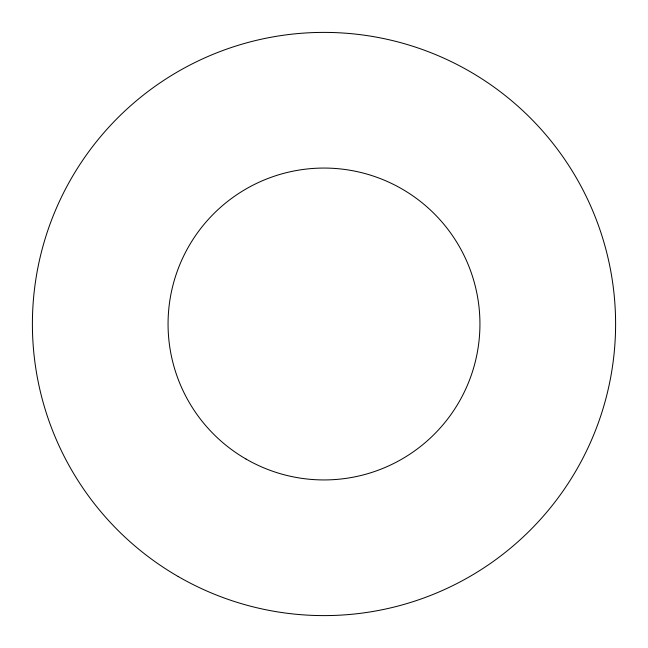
<?xml version="1.0" encoding="UTF-8"?>
<svg xmlns="http://www.w3.org/2000/svg" width="648" height="648" viewBox="0 0 648 648"><rect width="100%" height="100%" fill="white"/><g stroke="black" fill="none" stroke-linecap="round" stroke-linejoin="round"><path stroke-width="0.97" d="M246.029 459.043A155.933 155.933 0 0 0 479.933 324A155.933 155.933 0 0 0 246.029 188.957A155.933 155.933 0 0 0 246.029 459.043M178.2 576.534A291.6 291.6 0 0 0 615.6 324A291.6 291.6 0 0 0 178.2 71.466A291.6 291.6 0 0 0 178.2 576.534"/></g></svg>
